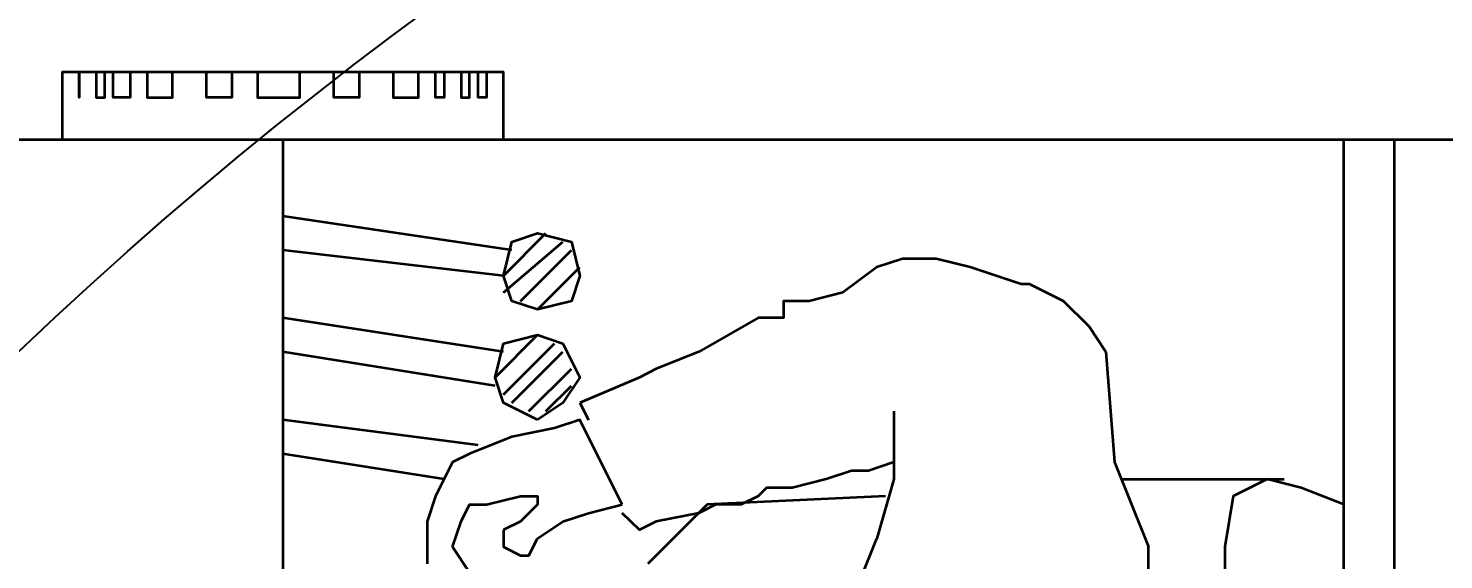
# Model space of a CAD drawing. Header units: millimetres. Extents: x -383313 to -161684, y -117025 to 99224.
# Drawn here: x -330920 to -329830, y 36084 to 36494 of the extents above; entities that cross this region are included whole.
import ezdxf

# ---------------------------------------------------------------- set-up
doc = ezdxf.new("R2010")
doc.units = ezdxf.units.MM
doc.header["$MEASUREMENT"] = 0
doc.layers.get('Defpoints').update_dxf_attribs({"color": 31})
for name, color, linetype in [('001__КОНСТРУКТИВ__размеры внутр.', 7, 'Continuous'), ('layer 1', 7, 'Continuous'), ('Робот', 30, 'Continuous')]:
    doc.layers.add(name, color=color, linetype=linetype)
doc.styles.add('PSTUDIO', font='arial.ttf')
doc.dimstyles.new('PS_TICK', dxfattribs={"dimscale": 100, "dimtxt": 2.5, "dimasz": 1, "dimexe": 2, "dimexo": 2, "dimgap": 1, "dimtad": 1, "dimdec": 0, "dimzin": 0, "dimdsep": 46, "dimtxsty": 'PSTUDIO', "dimblk": 'ARCHTICK', "dimcen": 2, "dimdle": 1.5, "dimse1": 1, "dimse2": 1, "dimadec": 0, "dimazin": 0, "dimtfac": 1, "dimtdec": 0, "dimtix": 1, "dimtmove": 1, "dimatfit": 3, "dimldrblk": 'ARCHTICK', "dimfxl": 1, "dimtolj": 1, "dimtzin": 0, "dimarcsym": 0})
doc.dimstyles.get("Standard").update_dxf_attribs({"dimtxt": 0.18, "dimasz": 0.18, "dimexe": 0.18, "dimexo": 0.0625, "dimgap": 0.09, "dimtad": 0, "dimtih": 1, "dimtoh": 1, "dimdec": 4, "dimzin": 0, "dimdsep": 46, "dimtxsty": 'Standard', "dimcen": 0.09, "dimadec": 0, "dimazin": 0, "dimtfac": 1, "dimtdec": 4, "dimtofl": 0, "dimtmove": 0, "dimatfit": 3, "dimfxl": 1, "dimtolj": 1, "dimtzin": 0, "dimarcsym": 0})

# ---------------------------------------------------------------- blocks, each defined once
blk = doc.blocks.new('_ArchTick')
at = {"color": 0, "linetype": 'ByBlock', "const_width": 0.15}
blk.add_lwpolyline([(-0.5, -0.5), (0.5, 0.5)], dxfattribs=at)
blk = doc.blocks.new('*D245')
at = {"layer": '001__КОНСТРУКТИВ__размеры внутр.', "color": 0, "lineweight": -2, "ltscale": 100, "transparency": 16777216}
for p, q in [((-333441.8, 37873.6), (-333441.8, 35438.4)), ((-328427.4, 36876.8), (-328427.4, 35438.4)), ((-333591.8, 35638.4), (-328277.4, 35638.4))]:
    blk.add_line(p, q, dxfattribs=at)
at = {"layer": 'Defpoints', "color": 0, "ltscale": 100, "transparency": 16777216}
for p in [(-333441.8, 38073.6), (-328427.4, 37076.8), (-328427.4, 35638.4)]:
    blk.add_point(p, dxfattribs=at)
at = {"layer": '001__КОНСТРУКТИВ__размеры внутр.', "color": 0, "lineweight": -2, "ltscale": 100, "transparency": 16777216, "xscale": 100, "yscale": 100, "zscale": 100, "rotation": 180}
blk.add_blockref('_ArchTick', (-333441.8, 35638.4), dxfattribs=at)
at = {"layer": '001__КОНСТРУКТИВ__размеры внутр.', "color": 0, "lineweight": -2, "ltscale": 100, "transparency": 16777216, "xscale": 100, "yscale": 100, "zscale": 100}
blk.add_blockref('_ArchTick', (-328427.4, 35638.4), dxfattribs=at)
at = {"layer": '001__КОНСТРУКТИВ__размеры внутр.', "color": 0, "ltscale": 100, "transparency": 16777216, "insert": (-330934.6, 35866.1), "char_height": 250, "attachment_point": 5, "style": 'PSTUDIO'}
blk.add_mtext('\\A1;5014', dxfattribs=at)
blk = doc.blocks.new('A$C57BD607D')
at = {"layer": 'layer 1', "color": 5, "lineweight": 35}
for points in [[(52.3, 2836.6), (52.3, 2836.6), (52.3, 1437.9), (52.3, 1437.9)], [(1156.9, 2594.8), (1156.9, 2594.8), (52.3, 2594.8), (52.3, 2594.8)], [(1156.9, 2555.6), (1156.9, 2555.6), (52.3, 2555.6), (52.3, 2555.6)], [(313.7, 2385.6), (313.7, 2385.6), (313.7, 2509.8), (313.7, 2509.8)], [(392.2, 2405.2), (392.2, 2405.2), (366, 2405.2), (366, 2405.2)], [(215.7, 2372.5), (215.7, 2372.5), (196.1, 2359.5), (196.1, 2359.5)], [(261.4, 2209.1), (261.4, 2209.1), (300.7, 2209.1), (300.7, 2209.1)], [(300.7, 2209.1), (300.7, 2209.1), (307.2, 2189.5), (307.2, 2189.5)], [(326.8, 2202.6), (326.8, 2202.6), (333.3, 2065.4), (333.3, 2065.4)], [(392.2, 2183), (392.2, 2183), (359.5, 2196.1), (359.5, 2196.1)], [(333.3, 2065.4), (333.3, 2065.4), (379.1, 2019.6), (379.1, 2019.6)], [(339.9, 2058.8), (339.9, 2058.8), (346.4, 2026.1), (346.4, 2026.1)], [(235.3, 2013.1), (235.3, 2013.1), (254.9, 1967.3), (254.9, 1967.3)], [(339.9, 1973.9), (339.9, 1973.9), (333.3, 2000), (333.3, 2000)], [(254.9, 1967.3), (254.9, 1967.3), (268, 1973.9), (268, 1973.9)], [(346.4, 1954.2), (346.4, 1954.2), (339.9, 1973.9), (339.9, 1973.9)], [(183, 1934.6), (183, 1934.6), (150.3, 1967.3), (150.3, 1967.3)], [(169.9, 1908.5), (169.9, 1908.5), (130.7, 1954.2), (130.7, 1954.2)], [(176.5, 1921.6), (176.5, 1921.6), (137.3, 1960.8), (137.3, 1960.8)], [(254.9, 1915), (254.9, 1915), (215.7, 1954.2), (215.7, 1954.2)], [(261.4, 1928.1), (261.4, 1928.1), (228.8, 1960.8), (228.8, 1960.8)], [(261.4, 1941.2), (261.4, 1941.2), (241.8, 1960.8), (241.8, 1960.8)], [(156.9, 1908.5), (156.9, 1908.5), (124.2, 1941.2), (124.2, 1941.2)], [(248.4, 1908.5), (248.4, 1908.5), (209.2, 1947.7), (209.2, 1947.7)], [(274.5, 1947.7), (274.5, 1947.7), (281, 1915), (281, 1915)], [(235.3, 1902), (235.3, 1902), (202.6, 1934.6), (202.6, 1934.6)], [(346.4, 1921.6), (346.4, 1921.6), (352.9, 1908.5), (352.9, 1908.5)], [(137.3, 1915), (137.3, 1915), (111.1, 1738.6), (111.1, 1738.6)], [(156.9, 1908.5), (156.9, 1908.5), (137.3, 1738.6), (137.3, 1738.6)], [(215.7, 1908.5), (215.7, 1908.5), (189.5, 1738.6), (189.5, 1738.6)], [(241.8, 1902), (241.8, 1902), (215.7, 1738.6), (215.7, 1738.6)], [(287.6, 1888.9), (287.6, 1888.9), (268, 1738.6), (268, 1738.6)], [(385.6, 1882.4), (385.6, 1882.4), (366, 1869.3), (366, 1869.3)], [(313.7, 1862.7), (313.7, 1862.7), (294.1, 1738.6), (294.1, 1738.6)], [(52.3, 1738.6), (52.3, 1738.6), (1156.9, 1738.6), (1156.9, 1738.6)]]:
    blk.add_open_spline(points, degree=3, dxfattribs=at)
for points, knots in [([(333.3, 2555.6), (333.3, 2555.6), (320.3, 2522.9), (320.3, 2522.9), (320.3, 2522.9), (320.3, 2522.9), (313.7, 2496.7), (313.7, 2496.7), (313.7, 2496.7), (313.7, 2496.7), (326.8, 2470.6), (326.8, 2470.6), (326.8, 2470.6), (326.8, 2470.6), (366, 2464), (366, 2464), (366, 2464), (366, 2464), (424.8, 2464), (424.8, 2464), (424.8, 2464), (424.8, 2464), (529.4, 2457.5), (529.4, 2457.5)], [0, 0, 0, 0, 0.166667, 0.166667, 0.166667, 0.166667, 0.333333, 0.333333, 0.333333, 0.333333, 0.5, 0.5, 0.5, 0.5, 0.666667, 0.666667, 0.666667, 0.666667, 0.833333, 0.833333, 0.833333, 0.833333, 1, 1, 1, 1]), ([(215.7, 2372.5), (215.7, 2372.5), (300.7, 2379.1), (300.7, 2379.1), (300.7, 2379.1), (300.7, 2379.1), (366, 2405.2), (366, 2405.2)], [0, 0, 0, 0, 0.5, 0.5, 0.5, 0.5, 1, 1, 1, 1]), ([(196.1, 2359.5), (196.1, 2359.5), (176.5, 2339.9), (176.5, 2339.9), (176.5, 2339.9), (176.5, 2339.9), (163.4, 2313.7), (163.4, 2313.7), (163.4, 2313.7), (163.4, 2313.7), (163.4, 2307.2), (163.4, 2307.2)], [0, 0, 0, 0, 0.333333, 0.333333, 0.333333, 0.333333, 0.666667, 0.666667, 0.666667, 0.666667, 1, 1, 1, 1]), ([(163.4, 2307.2), (163.4, 2307.2), (150.3, 2268), (150.3, 2268), (150.3, 2268), (150.3, 2268), (143.8, 2241.8), (143.8, 2241.8), (143.8, 2241.8), (143.8, 2241.8), (143.8, 2215.7), (143.8, 2215.7), (143.8, 2215.7), (143.8, 2215.7), (150.3, 2196.1), (150.3, 2196.1), (150.3, 2196.1), (150.3, 2196.1), (169.9, 2169.9), (169.9, 2169.9), (169.9, 2169.9), (169.9, 2169.9), (176.5, 2143.8), (176.5, 2143.8), (176.5, 2143.8), (176.5, 2143.8), (176.5, 2124.2), (176.5, 2124.2), (176.5, 2124.2), (176.5, 2124.2), (189.5, 2124.2), (189.5, 2124.2), (189.5, 2124.2), (189.5, 2124.2), (189.5, 2104.6), (189.5, 2104.6), (189.5, 2104.6), (189.5, 2104.6), (215.7, 2058.8), (215.7, 2058.8), (215.7, 2058.8), (215.7, 2058.8), (228.8, 2026.1), (228.8, 2026.1), (228.8, 2026.1), (228.8, 2026.1), (235.3, 2013.1), (235.3, 2013.1)], [0, 0, 0, 0, 0.083333, 0.083333, 0.083333, 0.083333, 0.166667, 0.166667, 0.166667, 0.166667, 0.25, 0.25, 0.25, 0.25, 0.333333, 0.333333, 0.333333, 0.333333, 0.416667, 0.416667, 0.416667, 0.416667, 0.5, 0.5, 0.5, 0.5, 0.583333, 0.583333, 0.583333, 0.583333, 0.666667, 0.666667, 0.666667, 0.666667, 0.75, 0.75, 0.75, 0.75, 0.833333, 0.833333, 0.833333, 0.833333, 0.916667, 0.916667, 0.916667, 0.916667, 1, 1, 1, 1]), ([(300.7, 2209.1), (300.7, 2209.1), (313.7, 2209.1), (313.7, 2209.1), (313.7, 2209.1), (313.7, 2209.1), (359.5, 2196.1), (359.5, 2196.1)], [0, 0, 0, 0, 0.5, 0.5, 0.5, 0.5, 1, 1, 1, 1]), ([(307.2, 2189.5), (307.2, 2189.5), (307.2, 2176.5), (307.2, 2176.5), (307.2, 2176.5), (307.2, 2176.5), (313.7, 2156.9), (313.7, 2156.9), (313.7, 2156.9), (313.7, 2156.9), (320.3, 2130.7), (320.3, 2130.7), (320.3, 2130.7), (320.3, 2130.7), (320.3, 2111.1), (320.3, 2111.1), (320.3, 2111.1), (320.3, 2111.1), (326.8, 2104.6), (326.8, 2104.6), (326.8, 2104.6), (326.8, 2104.6), (333.3, 2091.5), (333.3, 2091.5), (333.3, 2091.5), (333.3, 2091.5), (333.3, 2071.9), (333.3, 2071.9), (333.3, 2071.9), (333.3, 2071.9), (339.9, 2058.8), (339.9, 2058.8)], [0, 0, 0, 0, 0.125, 0.125, 0.125, 0.125, 0.25, 0.25, 0.25, 0.25, 0.375, 0.375, 0.375, 0.375, 0.5, 0.5, 0.5, 0.5, 0.625, 0.625, 0.625, 0.625, 0.75, 0.75, 0.75, 0.75, 0.875, 0.875, 0.875, 0.875, 1, 1, 1, 1]), ([(346.4, 2026.1), (346.4, 2026.1), (352.9, 2013.1), (352.9, 2013.1), (352.9, 2013.1), (352.9, 2013.1), (339.9, 2000), (339.9, 2000)], [0, 0, 0, 0, 0.5, 0.5, 0.5, 0.5, 1, 1, 1, 1]), ([(333.3, 2000), (333.3, 2000), (268, 1967.3), (268, 1967.3), (268, 1967.3), (268, 1967.3), (274.5, 1947.7), (274.5, 1947.7)], [0, 0, 0, 0, 0.5, 0.5, 0.5, 0.5, 1, 1, 1, 1]), ([(183, 1934.6), (183, 1934.6), (176.5, 1960.8), (176.5, 1960.8), (176.5, 1960.8), (176.5, 1960.8), (156.9, 1967.3), (156.9, 1967.3), (156.9, 1967.3), (156.9, 1967.3), (130.7, 1960.8), (130.7, 1960.8), (130.7, 1960.8), (130.7, 1960.8), (124.2, 1934.6), (124.2, 1934.6), (124.2, 1934.6), (124.2, 1934.6), (130.7, 1915), (130.7, 1915), (130.7, 1915), (130.7, 1915), (156.9, 1908.5), (156.9, 1908.5), (156.9, 1908.5), (156.9, 1908.5), (176.5, 1915), (176.5, 1915), (176.5, 1915), (176.5, 1915), (183, 1934.6), (183, 1934.6)], [0, 0, 0, 0, 0.125, 0.125, 0.125, 0.125, 0.25, 0.25, 0.25, 0.25, 0.375, 0.375, 0.375, 0.375, 0.5, 0.5, 0.5, 0.5, 0.625, 0.625, 0.625, 0.625, 0.75, 0.75, 0.75, 0.75, 0.875, 0.875, 0.875, 0.875, 1, 1, 1, 1]), ([(268, 1934.6), (268, 1934.6), (254.9, 1954.2), (254.9, 1954.2), (254.9, 1954.2), (254.9, 1954.2), (235.3, 1967.3), (235.3, 1967.3), (235.3, 1967.3), (235.3, 1967.3), (209.2, 1954.2), (209.2, 1954.2), (209.2, 1954.2), (209.2, 1954.2), (202.6, 1934.6), (202.6, 1934.6), (202.6, 1934.6), (202.6, 1934.6), (209.2, 1908.5), (209.2, 1908.5), (209.2, 1908.5), (209.2, 1908.5), (235.3, 1902), (235.3, 1902), (235.3, 1902), (235.3, 1902), (254.9, 1908.5), (254.9, 1908.5), (254.9, 1908.5), (254.9, 1908.5), (268, 1934.6), (268, 1934.6)], [0, 0, 0, 0, 0.125, 0.125, 0.125, 0.125, 0.25, 0.25, 0.25, 0.25, 0.375, 0.375, 0.375, 0.375, 0.5, 0.5, 0.5, 0.5, 0.625, 0.625, 0.625, 0.625, 0.75, 0.75, 0.75, 0.75, 0.875, 0.875, 0.875, 0.875, 1, 1, 1, 1]), ([(352.9, 1908.5), (352.9, 1908.5), (366, 1908.5), (366, 1908.5), (366, 1908.5), (366, 1908.5), (372.5, 1921.6), (372.5, 1921.6), (372.5, 1921.6), (372.5, 1921.6), (372.5, 1928.1), (372.5, 1928.1), (372.5, 1928.1), (372.5, 1928.1), (359.5, 1934.6), (359.5, 1934.6), (359.5, 1934.6), (359.5, 1934.6), (346.4, 1954.2), (346.4, 1954.2)], [0, 0, 0, 0, 0.2, 0.2, 0.2, 0.2, 0.4, 0.4, 0.4, 0.4, 0.6, 0.6, 0.6, 0.6, 0.8, 0.8, 0.8, 0.8, 1, 1, 1, 1]), ([(366, 1869.3), (366, 1869.3), (346.4, 1875.8), (346.4, 1875.8), (346.4, 1875.8), (346.4, 1875.8), (333.3, 1882.4), (333.3, 1882.4), (333.3, 1882.4), (333.3, 1882.4), (333.3, 1895.4), (333.3, 1895.4), (333.3, 1895.4), (333.3, 1895.4), (326.8, 1921.6), (326.8, 1921.6), (326.8, 1921.6), (326.8, 1921.6), (326.8, 1934.6), (326.8, 1934.6), (326.8, 1934.6), (326.8, 1934.6), (333.3, 1934.6), (333.3, 1934.6), (333.3, 1934.6), (333.3, 1934.6), (346.4, 1921.6), (346.4, 1921.6)], [0, 0, 0, 0, 0.142857, 0.142857, 0.142857, 0.142857, 0.285714, 0.285714, 0.285714, 0.285714, 0.428571, 0.428571, 0.428571, 0.428571, 0.571429, 0.571429, 0.571429, 0.571429, 0.714286, 0.714286, 0.714286, 0.714286, 0.857143, 0.857143, 0.857143, 0.857143, 1, 1, 1, 1]), ([(52.3, 1908.5), (52.3, 1908.5), (0, 1908.5), (0, 1908.5), (0, 1908.5), (0, 1908.5), (0, 1568.6), (0, 1568.6), (0, 1568.6), (0, 1568.6), (52.3, 1568.6), (52.3, 1568.6)], [0, 0, 0, 0, 0.333333, 0.333333, 0.333333, 0.333333, 0.666667, 0.666667, 0.666667, 0.666667, 1, 1, 1, 1]), ([(281, 1915), (281, 1915), (294.1, 1882.4), (294.1, 1882.4), (294.1, 1882.4), (294.1, 1882.4), (300.7, 1869.3), (300.7, 1869.3), (300.7, 1869.3), (300.7, 1869.3), (326.8, 1856.2), (326.8, 1856.2), (326.8, 1856.2), (326.8, 1856.2), (346.4, 1849.7), (346.4, 1849.7), (346.4, 1849.7), (346.4, 1849.7), (379.1, 1849.7), (379.1, 1849.7)], [0, 0, 0, 0, 0.2, 0.2, 0.2, 0.2, 0.4, 0.4, 0.4, 0.4, 0.6, 0.6, 0.6, 0.6, 0.8, 0.8, 0.8, 0.8, 1, 1, 1, 1]), ([(0, 1895.4), (0, 1895.4), (19.6, 1895.4), (19.6, 1895.4), (19.6, 1895.4), (19.6, 1895.4), (19.6, 1888.9), (19.6, 1888.9), (19.6, 1888.9), (19.6, 1888.9), (0, 1888.9), (0, 1888.9)], [0, 0, 0, 0, 0.333333, 0.333333, 0.333333, 0.333333, 0.666667, 0.666667, 0.666667, 0.666667, 1, 1, 1, 1]), ([(0, 1875.8), (0, 1875.8), (19.6, 1875.8), (19.6, 1875.8), (19.6, 1875.8), (19.6, 1875.8), (19.6, 1882.4), (19.6, 1882.4), (19.6, 1882.4), (19.6, 1882.4), (0, 1882.4), (0, 1882.4)], [0, 0, 0, 0, 0.333333, 0.333333, 0.333333, 0.333333, 0.666667, 0.666667, 0.666667, 0.666667, 1, 1, 1, 1]), ([(0, 1862.7), (0, 1862.7), (19.6, 1862.7), (19.6, 1862.7), (19.6, 1862.7), (19.6, 1862.7), (19.6, 1856.2), (19.6, 1856.2), (19.6, 1856.2), (19.6, 1856.2), (0, 1856.2), (0, 1856.2)], [0, 0, 0, 0, 0.333333, 0.333333, 0.333333, 0.333333, 0.666667, 0.666667, 0.666667, 0.666667, 1, 1, 1, 1]), ([(0, 1823.5), (0, 1823.5), (19.6, 1823.5), (19.6, 1823.5), (19.6, 1823.5), (19.6, 1823.5), (19.6, 1843.1), (19.6, 1843.1), (19.6, 1843.1), (19.6, 1843.1), (0, 1843.1), (0, 1843.1)], [0, 0, 0, 0, 0.333333, 0.333333, 0.333333, 0.333333, 0.666667, 0.666667, 0.666667, 0.666667, 1, 1, 1, 1]), ([(0, 1797.4), (0, 1797.4), (19.6, 1797.4), (19.6, 1797.4), (19.6, 1797.4), (19.6, 1797.4), (19.6, 1777.8), (19.6, 1777.8), (19.6, 1777.8), (19.6, 1777.8), (0, 1777.8), (0, 1777.8)], [0, 0, 0, 0, 0.333333, 0.333333, 0.333333, 0.333333, 0.666667, 0.666667, 0.666667, 0.666667, 1, 1, 1, 1]), ([(0, 1719), (0, 1719), (19.6, 1719), (19.6, 1719), (19.6, 1719), (19.6, 1719), (19.6, 1751.6), (19.6, 1751.6), (19.6, 1751.6), (19.6, 1751.6), (0, 1751.6), (0, 1751.6)], [0, 0, 0, 0, 0.333333, 0.333333, 0.333333, 0.333333, 0.666667, 0.666667, 0.666667, 0.666667, 1, 1, 1, 1]), ([(0, 1699.3), (0, 1699.3), (19.6, 1699.3), (19.6, 1699.3), (19.6, 1699.3), (19.6, 1699.3), (19.6, 1679.7), (19.6, 1679.7), (19.6, 1679.7), (19.6, 1679.7), (0, 1679.7), (0, 1679.7)], [0, 0, 0, 0, 0.333333, 0.333333, 0.333333, 0.333333, 0.666667, 0.666667, 0.666667, 0.666667, 1, 1, 1, 1]), ([(0, 1634), (0, 1634), (19.6, 1634), (19.6, 1634), (19.6, 1634), (19.6, 1634), (19.6, 1653.6), (19.6, 1653.6), (19.6, 1653.6), (19.6, 1653.6), (0, 1653.6), (0, 1653.6)], [0, 0, 0, 0, 0.333333, 0.333333, 0.333333, 0.333333, 0.666667, 0.666667, 0.666667, 0.666667, 1, 1, 1, 1]), ([(0, 1620.9), (0, 1620.9), (19.6, 1620.9), (19.6, 1620.9), (19.6, 1620.9), (19.6, 1620.9), (19.6, 1607.8), (19.6, 1607.8), (19.6, 1607.8), (19.6, 1607.8), (0, 1607.8), (0, 1607.8)], [0, 0, 0, 0, 0.333333, 0.333333, 0.333333, 0.333333, 0.666667, 0.666667, 0.666667, 0.666667, 1, 1, 1, 1]), ([(0, 1594.8), (0, 1594.8), (19.6, 1594.8), (19.6, 1594.8), (19.6, 1594.8), (19.6, 1594.8), (19.6, 1601.3), (19.6, 1601.3), (19.6, 1601.3), (19.6, 1601.3), (0, 1601.3), (0, 1601.3)], [0, 0, 0, 0, 0.333333, 0.333333, 0.333333, 0.333333, 0.666667, 0.666667, 0.666667, 0.666667, 1, 1, 1, 1]), ([(0, 1581.7), (0, 1581.7), (19.6, 1581.7), (19.6, 1581.7), (19.6, 1581.7), (19.6, 1581.7), (0, 1581.7), (0, 1581.7)], [0, 0, 0, 0, 0.5, 0.5, 0.5, 0.5, 1, 1, 1, 1])]:
    blk.add_open_spline(points, degree=3, knots=knots, dxfattribs=at)
blk = doc.blocks.new('Робот ABB IRB660_3.15 (сверху)')
at = {"layer": 'Робот'}
blk.add_circle((0, 0), 3150, dxfattribs=at)
blk = doc.blocks.new('*D234')
at = {"color": 0, "lineweight": -2, "ltscale": 100, "transparency": 16777216}
for p, q in [((-330020.5, 37076.8), (-328945.5, 37076.8)), ((-328945.7, 37076.6), (-328945.7, 35995.1)), ((-328945.7, 34913.4), (-328945.7, 35994.8)), ((-330020.5, 34913.2), (-328945.5, 34913.2))]:
    blk.add_line(p, q, dxfattribs=at)
at = {"color": 0, "ltscale": 100, "transparency": 16777216}
for points in [[(-328945.7, 37076.6), (-328945.7, 37076.6), (-328945.7, 37076.8)], [(-328945.7, 34913.4), (-328945.7, 34913.4), (-328945.7, 34913.2)]]:
    blk.add_solid(points, dxfattribs=at)
at = {"layer": 'Defpoints', "color": 0, "ltscale": 100, "transparency": 16777216}
for p in [(-330020.6, 37076.8), (-328945.7, 37076.8), (-330020.6, 34913.2)]:
    blk.add_point(p, dxfattribs=at)
at = {"color": 0, "ltscale": 100, "transparency": 16777216, "insert": (-328945.7, 35995), "char_height": 0.18, "attachment_point": 5}
blk.add_mtext('\\A1;2163.5809', dxfattribs=at)

msp = doc.modelspace()

# ---------------------------------------------------------------- block references
at = {"color": 0, "rotation": 269.9999999999999}
msp.add_blockref('A$C57BD607D', (-332462.70159, 36460.01354), dxfattribs=at)
at = {"layer": 'Робот', "rotation": 180}
msp.add_blockref('Робот ABB IRB660_3.15 (сверху)', (-328754.07698, 33964.72651), dxfattribs=at)

# ---------------------------------------------------------------- dimensions: what is measured, and where the dimension line sits
at = {"ltscale": 100}
dim = msp.add_linear_dim(base=(-328945.70593, 37076.75198), p1=(-330020.61093, 34913.17105), p2=(-330020.61093, 37076.75198), angle=90, dimstyle='Standard', dxfattribs=at)
dim.commit()
dim.dimension.update_dxf_attribs({"geometry": '*D234', "text_midpoint": (-328945.70593, 35994.96151)})
at = {"layer": '001__КОНСТРУКТИВ__размеры внутр.', "ltscale": 100}
dim = msp.add_linear_dim(base=(-328427.44202, 35638.42958), p1=(-333441.82159, 38073.62614), p2=(-328427.44202, 37076.75198), dimstyle='PS_TICK', override={"dimse1": 0, "dimse2": 0}, dxfattribs=at)
dim.commit()
dim.dimension.update_dxf_attribs({"geometry": '*D245', "text_midpoint": (-330934.63181, 35866.07282)})

doc.saveas('drawing.dxf')
